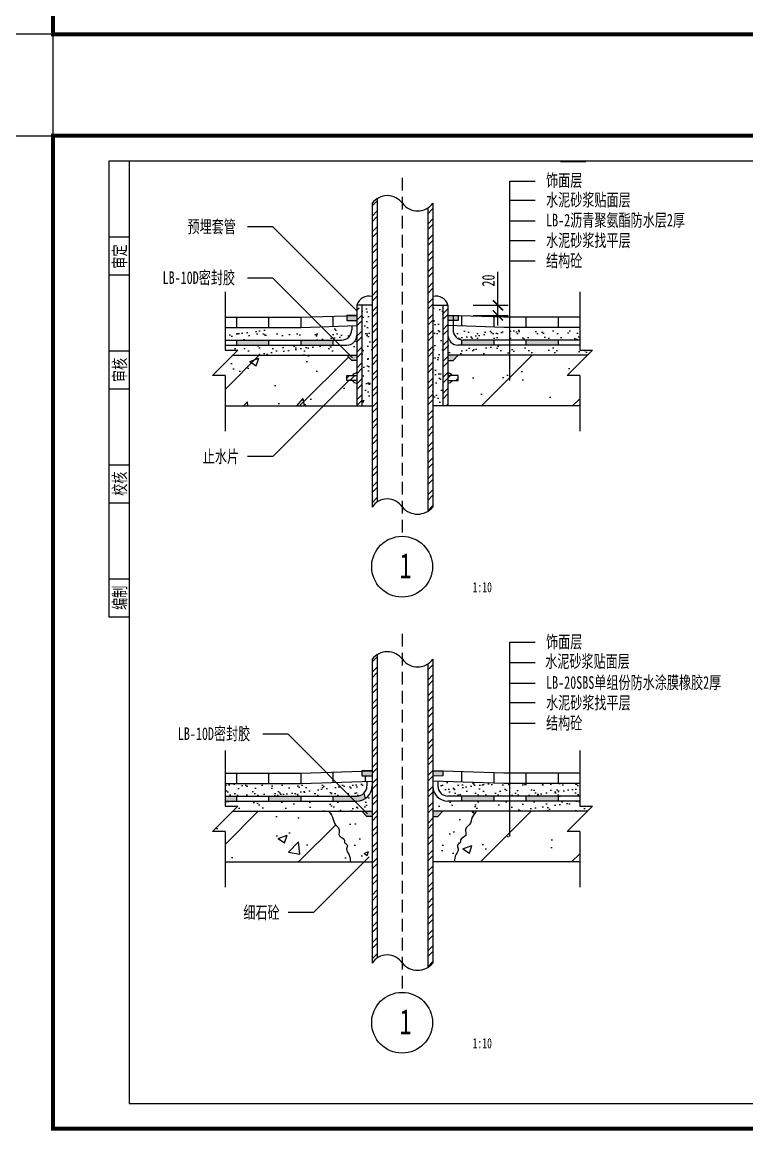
# Model space of a CAD drawing. Extents: x -1435 to -294, y -762 to 85.
# Drawn here: x -1150.9 to -1007.9, y -762.3 to -543.5 of the extents above; entities that cross this region are included whole.
import ezdxf

# ---------------------------------------------------------------- set-up
doc = ezdxf.new("R2010")
doc.units = 0
doc.linetypes.add('DASHED', pattern=[0.75, 0.5, -0.25])
doc.layers.get('0').update_dxf_attribs({"linetype": 'CONTINUOUS'})
doc.layers.get('DEFPOINTS').update_dxf_attribs({"linetype": 'CONTINUOUS'})
doc.styles.get("Standard").update_dxf_attribs({"font": 'SimSun.ttf', "width": 0.7, "height": 2.5})
doc.dimstyles.get("Standard").update_dxf_attribs({"dimtxt": 0.18, "dimasz": 0.18, "dimexe": 0.18, "dimexo": 0.0625, "dimgap": 0.09, "dimtad": 0, "dimtih": 1, "dimtoh": 1, "dimdec": 4, "dimzin": 0, "dimdsep": 46, "dimtxsty": 'Standard', "dimcen": 0.09, "dimadec": 0, "dimazin": 0, "dimtfac": 1, "dimtdec": 4, "dimtofl": 0, "dimtmove": 0, "dimatfit": 3, "dimfxl": 0, "dimtolj": 1, "dimtzin": 0, "dimarcsym": 0})
pattern_1 = [(45, (-10, 0), (-8.98026, 8.98026), [])]
pattern_2 = [(50, (-10, 0), (18.21847, -1.5939), [1.905, -20.955]), (355, (-10, 0), (-3.52428, 19.10566), [1.524, -16.764]), (100.451, (-8.482, -0.133), (14.69425, 17.51167), [1.619, -17.809]), (46.1842, (-10, 5.08), (27.1079, -4.20423), [2.8575, -31.4325]), (96.6356, (-7.74, 4.73), (23.7404, 24.74256), [2.4285, -26.7135]), (351.184, (-10, 5.08), (23.74046, 24.7425), [2.286, -25.146]), (21, (-7.46, 3.81), (15.16149, -10.22655), [1.905, -20.955]), (326, (-7.46, 3.81), (6.1802, 18.4188), [1.524, -16.764]), (71.4514, (-6.197, 2.958), (21.34165, 8.19229), [1.619, -17.809]), (37.5, (-10, 0), (0.30886, 8.455504), [0, -16.5608, 0, -17.018, 0, -16.8275]), (7.5, (-10, 0), (6.681966, 10.01806), [0, -9.7028, 0, -16.1798, 0, -6.4135]), (327.5, (-15.664, 0), (13.55906, -0.572874), [0, -6.35, 0, -19.812, 0, -26.289]), (317.5, (-18.204, 0), (14.81292, 2.54265), [0, -8.255, 0, -13.1572, 0, -18.669])]
pattern_3 = [(37.5, (-10, 0), (-0.0800016, 2.4470662), [0, -1.9304, 0, -2.159, 0, -2.06375]), (7.5, (-10, 0), (2.2476164, 3.5841255), [0, -1.0414, 0, -1.7399, 0, -0.66675]), (327.5, (-11.562, 0), (3.954962, 0.007186), [0, -0.635, 0, -2.286, 0, -2.9845]), (317.5, (-11.562, 0), (3.817782, 1.114647), [0, -0.3175, 0, -1.4986, 0, -1.7145])]
pattern_4 = [(37.5, (-10, 0), (-0.112002, 3.4258927), [0, -2.70256, 0, -3.0226, 0, -2.88925]), (7.5, (-10, 0), (3.146663, 5.017776), [0, -1.45796, 0, -2.43586, 0, -0.93345]), (327.5, (-12.187, 0), (5.5369466, 0.01006), [0, -0.889, 0, -3.2004, 0, -4.1783]), (317.5, (-12.187, 0), (5.344895, 1.560505), [0, -0.4445, 0, -2.09804, 0, -2.4003])]

# ---------------------------------------------------------------- blocks, each defined once
blk = doc.blocks.new('_ARCHTICK')
at = {"color": 0, "linetype": 'ByBlock', "const_width": 0.15}
blk.add_lwpolyline([(-0.5, -0.5), (0.5, 0.5)], dxfattribs=at)
blk = doc.blocks.new('*D18')
at = {"color": 0, "linetype": 'ByBlock'}
for p, q in [((-1047, -604.82), (-1047, -598.2)), ((-1051.86, -604.82), (-1045, -604.82)), ((-1047, -608.82), (-1047, -604.82)), ((-1051.86, -606.82), (-1045, -606.82))]:
    blk.add_line(p, q, dxfattribs=at)
at = {"layer": 'DEFPOINTS', "color": 0, "linetype": 'ByBlock'}
for p in [(-1056.86, -604.82), (-1047, -604.82), (-1056.86, -606.82)]:
    blk.add_point(p, dxfattribs=at)
at = {"color": 0, "linetype": 'ByBlock', "xscale": 2, "yscale": 2, "zscale": 2}
for p, rotation in [((-1047, -604.82), 90), ((-1047, -606.82), 270)]:
    blk.add_blockref('_ARCHTICK', p, dxfattribs=dict(at, rotation=rotation))
at = {"color": 0, "linetype": 'ByBlock', "insert": (-1048.88, -599.94), "char_height": 2.5, "attachment_point": 5, "rotation": 90}
blk.add_mtext('\\A1;20', dxfattribs=at)
blk = doc.blocks.new('X1')
blk.add_circle((-0.07, -0.01), 6)
at = {"insert": (-0.57, 2.69), "char_height": 5, "width": 2.34, "attachment_point": 1}
blk.add_mtext('1', dxfattribs=at)

msp = doc.modelspace()

# ---------------------------------------------------------------- hatches: boundary and pattern name
h = msp.add_hatch()
h.set_pattern_fill('STEEL', color=256, scale=0.7, style=0)
h.set_pattern_definition([(45, (-10, 5), (-1.571545, 1.571545), []), (45, (-10, 6.1113), (-1.571545, 1.571545), [])])
h.paths.add_polyline_path([(-1080.86, -578.27, 0.091443), (-1081.86, -579.19), (-1081.86, -639.19, -0.102254), (-1080.86, -638.16)])
h.paths.add_polyline_path([(-1069.86, -579.19, -0.091443), (-1070.86, -580.11), (-1070.86, -640.01, 0.081016), (-1069.86, -639.19)])
h = msp.add_hatch()
h.set_pattern_fill('ANSI31', color=256, scale=2, angle=45, style=0)
h.set_pattern_definition([(90, (-10, 0.5), (-6.35, 1e-15), [])])
h.paths.add_polyline_path([(-1093.31, -601.6), (-1095.89, -601.69), (-1110.86, -601.69), (-1110.86, -603.69), (-1095.86, -603.69), (-1091.38, -603.54)])
h.paths.add_polyline_path([(-1084.86, -601.32), (-1093.31, -601.6), (-1091.38, -603.54), (-1084.86, -603.32)])
h.paths.add_polyline_path([(-1054.67, -601.69), (-1055.83, -601.69), (-1066.86, -601.32), (-1066.86, -603.32), (-1055.86, -603.69), (-1054.67, -603.69)])
h.paths.add_polyline_path([(-1040.86, -601.69), (-1054.67, -601.69), (-1054.67, -603.69), (-1040.86, -603.69)])
h = msp.add_hatch()
h.set_pattern_fill('STEEL', color=256, scale=0.7, style=0)
h.set_pattern_definition([(45, (-10, 0), (-1.571545, 1.571545), []), (45, (-10, 1.1113), (-1.571545, 1.571545), [])])
h.paths.add_polyline_path([(-1083.86, -599.82), (-1084.86, -599.82), (-1084.86, -619.19), (-1083.86, -619.19)])
h.paths.add_polyline_path([(-1066.86, -599.82), (-1067.86, -599.82), (-1067.86, -619.19), (-1066.86, -619.19)])
h.paths.add_polyline_path([(-1084.86, -613.19), (-1086.86, -613.19), (-1086.86, -614.19), (-1084.86, -614.19)])
h.paths.add_polyline_path([(-1064.86, -613.19), (-1066.86, -613.19), (-1066.86, -614.19), (-1064.86, -614.19)])
h = msp.add_hatch(color=256)
h.paths.add_polyline_path([(-1086.86, -601.39), (-1086.86, -602.32), (-1084.86, -602.32), (-1084.86, -601.32)])
h.paths.add_polyline_path([(-1065.86, -601.36), (-1066.86, -601.32), (-1066.86, -602.32), (-1065.86, -602.32)])
h.paths.add_polyline_path([(-1065.86, -602.32), (-1064.86, -602.32), (-1064.86, -601.39), (-1065.86, -601.36)])
h = msp.add_hatch()
h.set_pattern_fill('AR-SAND', color=256, scale=0.05, style=0)
h.set_pattern_definition(pattern_3)
h.paths.add_polyline_path([(-1081.86, -599.82), (-1083.86, -599.82), (-1083.86, -619.19), (-1081.86, -619.19)])
h.paths.add_polyline_path([(-1067.86, -599.82), (-1069.86, -599.82), (-1069.86, -619.19), (-1067.86, -619.19)])
h = msp.add_hatch()
h.set_pattern_fill('AR-SAND', color=256, scale=0.05, style=0)
h.set_pattern_definition(pattern_3)
h.paths.add_polyline_path([(-1110.86, -604.19), (-1110.86, -606.19), (-1089.23, -606.19), (-1091.38, -604.04), (-1095.86, -604.19)])
h.paths.add_polyline_path([(-1091.38, -604.04), (-1089.23, -606.19), (-1087.86, -606.19, 0.414214), (-1085.86, -604.19), (-1085.86, -603.86)])
h.paths.add_polyline_path([(-1065.86, -603.86), (-1065.86, -604.19, 0.414214), (-1063.86, -606.19), (-1054.67, -606.19), (-1054.67, -604.19), (-1055.86, -604.19)])
h.paths.add_polyline_path([(-1054.67, -604.19), (-1054.67, -606.19), (-1040.86, -606.19), (-1040.86, -604.19)])
h = msp.add_hatch()
h.set_pattern_fill('AR-SAND', color=256, scale=0.07, style=0)
h.set_pattern_definition(pattern_4)
h.paths.add_polyline_path([(-1110.86, -607.19), (-1110.86, -608.19), (-1108.36, -608.19), (-1109.36, -609.19), (-1086.23, -609.19), (-1088.23, -607.19)])
h.paths.add_polyline_path([(-1084.86, -605.19, -0.414214), (-1086.86, -607.19), (-1088.23, -607.19), (-1086.23, -609.19), (-1084.86, -609.19)])
h.paths.add_polyline_path([(-1054.67, -609.19), (-1054.67, -607.19), (-1064.86, -607.19, -0.414214), (-1066.86, -605.19), (-1066.86, -609.19)])
h.paths.add_polyline_path([(-1039.36, -609.19), (-1038.36, -608.19), (-1040.86, -608.19), (-1040.86, -607.19), (-1054.67, -607.19), (-1054.67, -609.19)])
h = msp.add_hatch(color=256)
h.paths.add_polyline_path([(-1089.5, -607.19), (-1089.5, -606.19), (-1095.85, -606.19), (-1095.85, -607.19)])
h.paths.add_polyline_path([(-1108.55, -606.19), (-1108.55, -607.19), (-1102.2, -607.19), (-1102.2, -606.19)])
h.paths.add_polyline_path([(-1057.75, -607.19), (-1057.75, -606.19), (-1063.86, -606.19, -0.030266), (-1064.1, -606.18), (-1064.1, -607.19)])
h.paths.add_polyline_path([(-1045.05, -607.19), (-1045.05, -606.19), (-1051.4, -606.19), (-1051.4, -607.19)])
h = msp.add_hatch()
h.set_pattern_fill('ANSI31', color=256, scale=4, style=0)
h.set_pattern_definition(pattern_1)
h.paths.add_polyline_path([(-1086.86, -613.19), (-1085.72, -613.19, -0.267949), (-1084.86, -612.69), (-1084.86, -610.19), (-1085.86, -610.19), (-1086.86, -609.19), (-1109.36, -609.19), (-1113.36, -613.19), (-1110.86, -613.19), (-1110.86, -619.19), (-1091.45, -619.19), (-1086.45, -614.19), (-1086.86, -614.19)])
h.paths.add_polyline_path([(-1084.86, -614.69, -0.267949), (-1085.72, -614.19), (-1086.45, -614.19), (-1091.45, -619.19), (-1084.86, -619.19)], flags=17)
h.paths.add_polyline_path([(-1040.86, -613.19), (-1043.36, -613.19), (-1039.36, -609.19), (-1064.86, -609.19), (-1065.86, -610.19), (-1066.86, -610.19), (-1066.86, -612.69, -0.267949), (-1065.99, -613.19), (-1064.86, -613.19), (-1064.86, -614.19), (-1065.99, -614.19, -0.267949), (-1066.86, -614.69), (-1066.86, -619.19), (-1040.86, -619.19)])
h = msp.add_hatch()
h.set_pattern_fill('AR-CONC', color=256, scale=0.1, style=0)
h.set_pattern_definition(pattern_2)
h.paths.add_polyline_path([(-1086.86, -609.19), (-1109.36, -609.19), (-1113.36, -613.19), (-1110.86, -613.19), (-1110.86, -619.19), (-1091.45, -619.19), (-1086.45, -614.19), (-1086.86, -614.19), (-1086.86, -613.19), (-1085.72, -613.19, -0.267949), (-1084.86, -612.69), (-1084.86, -610.19), (-1085.86, -610.19)])
h.paths.add_polyline_path([(-1084.86, -614.69, -0.267949), (-1085.72, -614.19), (-1086.45, -614.19), (-1091.45, -619.19), (-1084.86, -619.19)], flags=17)
h.paths.add_polyline_path([(-1064.86, -609.19), (-1065.86, -610.19), (-1066.86, -610.19), (-1066.86, -612.69, -0.267949), (-1065.99, -613.19), (-1064.86, -613.19), (-1064.86, -614.19), (-1065.99, -614.19, -0.267949), (-1066.86, -614.69), (-1066.86, -619.19), (-1040.86, -619.19), (-1040.86, -613.19), (-1043.36, -613.19), (-1039.36, -609.19)])
h = msp.add_hatch(color=256)
h.paths.add_polyline_path([(-1084.86, -610.19), (-1084.86, -609.19), (-1086.86, -609.19), (-1085.86, -610.19)])
h.paths.add_polyline_path([(-1065.86, -610.19), (-1064.86, -609.19), (-1066.86, -609.19), (-1066.86, -610.19)])
h = msp.add_hatch()
h.set_pattern_fill('STEEL', color=256, scale=0.7, style=0)
h.set_pattern_definition([(45, (-10, -85), (-1.571545, 1.571545), []), (45, (-10, -83.8888), (-1.571545, 1.571545), [])])
h.paths.add_polyline_path([(-1080.86, -668.27, 0.091443), (-1081.86, -669.19), (-1081.86, -729.19, -0.102254), (-1080.86, -728.16)])
h.paths.add_polyline_path([(-1069.86, -669.19, -0.091443), (-1070.86, -670.11), (-1070.86, -730.01, 0.081016), (-1069.86, -729.19)])
h = msp.add_hatch()
h.set_pattern_fill('ANSI31', color=256, scale=2, angle=45, style=0)
h.set_pattern_definition([(90, (-10, 0), (-6.35, 1e-15), [])])
h.paths.add_polyline_path([(-1088.96, -693.46), (-1090.89, -691.52), (-1095.89, -691.69), (-1110.86, -691.69), (-1110.86, -693.69), (-1095.86, -693.69)])
h.paths.add_polyline_path([(-1090.89, -691.52), (-1088.96, -693.46), (-1081.86, -693.22), (-1081.86, -692.22), (-1083.86, -692.22), (-1083.86, -691.29)])
h.paths.add_polyline_path([(-1055.86, -693.69), (-1054.67, -693.69), (-1054.67, -691.69), (-1055.83, -691.69), (-1067.86, -691.29), (-1067.86, -692.22), (-1069.86, -692.25), (-1069.86, -693.22)])
h.paths.add_polyline_path([(-1054.67, -691.69), (-1054.67, -693.69), (-1040.86, -693.69), (-1040.86, -691.69)])
h = msp.add_hatch(color=256)
h.paths.add_polyline_path([(-1081.86, -691.22), (-1083.73, -691.28), (-1082.8, -692.22), (-1081.86, -692.22)])
h.paths.add_polyline_path([(-1083.73, -691.28), (-1083.86, -691.29), (-1083.86, -692.22), (-1082.8, -692.22)])
h.paths.add_polyline_path([(-1067.86, -691.29), (-1069.86, -691.22), (-1069.86, -692.25), (-1067.86, -692.22)])
h = msp.add_hatch()
h.set_pattern_fill('AR-SAND', color=256, scale=0.05, style=0)
h.set_pattern_definition(pattern_3)
h.paths.add_polyline_path([(-1086.23, -696.19), (-1088.96, -693.46), (-1095.86, -693.69), (-1110.86, -693.69), (-1110.86, -696.19)])
h.paths.add_polyline_path([(-1082.86, -694.19), (-1082.86, -693.26), (-1088.96, -693.46), (-1086.23, -696.19), (-1084.86, -696.19, 0.414214)])
h.paths.add_polyline_path([(-1054.67, -696.19), (-1054.67, -693.69), (-1055.86, -693.69), (-1068.86, -693.26), (-1068.86, -694.19, 0.413517), (-1066.86, -696.19)])
h.paths.add_polyline_path([(-1040.86, -696.19), (-1040.86, -693.69), (-1054.67, -693.69), (-1054.67, -696.19)])
h = msp.add_hatch()
h.set_pattern_fill('AR-SAND', color=256, scale=0.07, style=0)
h.set_pattern_definition(pattern_4)
h.paths.add_polyline_path([(-1066.86, -697.19, -0.414214), (-1069.86, -694.19), (-1069.86, -699.19), (-1054.67, -699.19), (-1054.67, -697.19)])
h.paths.add_polyline_path([(-1054.67, -697.19), (-1054.67, -699.19), (-1039.36, -699.19), (-1038.36, -698.19), (-1040.86, -698.19), (-1040.86, -697.19)])
h.paths.add_polyline_path([(-1110.86, -697.19), (-1110.86, -698.19), (-1108.36, -698.19), (-1109.36, -699.19), (-1083.23, -699.19), (-1085.23, -697.19)])
h.paths.add_polyline_path([(-1083.23, -699.19), (-1081.86, -699.19), (-1081.86, -694.19, -0.414214), (-1084.86, -697.19), (-1085.23, -697.19)])
h = msp.add_hatch(color=256)
h.paths.add_polyline_path([(-1084.86, -696.19), (-1086.23, -696.19), (-1085.23, -697.19), (-1084.86, -697.19, 0.152647), (-1083.15, -696.66), (-1083.44, -695.6, -0.198912)])
h.paths.add_polyline_path([(-1085.23, -697.19), (-1086.23, -696.19), (-1089.5, -696.19), (-1089.5, -697.19)])
h.paths.add_polyline_path([(-1102.2, -696.19), (-1102.2, -697.19), (-1095.85, -697.19), (-1095.85, -696.19)])
h.paths.add_polyline_path([(-1108.55, -697.19), (-1108.55, -696.19), (-1110.86, -696.19), (-1110.86, -697.19)])
h.paths.add_polyline_path([(-1057.75, -697.19), (-1057.75, -696.19), (-1064.1, -696.19), (-1064.1, -697.19)])
h.paths.add_polyline_path([(-1051.4, -696.19), (-1051.4, -697.19), (-1045.05, -697.19), (-1045.05, -696.19)])
h = msp.add_hatch()
h.set_pattern_fill('ANSI31', color=256, scale=4, style=0)
h.set_pattern_definition(pattern_1)
edge = h.paths.add_edge_path()
edge.add_line((-1109.36, -699.19), (-1113.36, -703.19))
edge.add_line((-1113.36, -703.19), (-1110.86, -703.19))
edge.add_line((-1110.86, -703.19), (-1110.86, -709.19))
edge.add_line((-1110.86, -709.19), (-1086.1, -709.19))
edge.add_spline(control_points=[(-1086.1, -709.19), (-1086.15, -708.67), (-1086.23, -707.77), (-1087.12, -706.8), (-1086.47, -705.79), (-1087.42, -705.51), (-1087.14, -704.45), (-1088.77, -704.21), (-1087.93, -702.52), (-1089.33, -701.85), (-1089.51, -700.39), (-1090.03, -699.68), (-1090.43, -699.19)], knot_values=[0.279109, 0.279109, 0.279109, 0.279109, 1.826025, 2.967131, 3.740405, 4.430561, 5.029832, 6.354384, 7.456925, 9.127349, 9.878274, 11.722393, 11.722393, 11.722393, 11.722393], degree=3, periodic=0)
edge.add_line((-1090.43, -699.19), (-1109.36, -699.19))
edge = h.paths.add_edge_path()
edge.add_line((-1040.86, -709.19), (-1040.86, -703.19))
edge.add_line((-1040.86, -703.19), (-1043.36, -703.19))
edge.add_line((-1043.36, -703.19), (-1039.36, -699.19))
edge.add_line((-1039.36, -699.19), (-1061.29, -699.19))
edge.add_spline(control_points=[(-1061.29, -699.19), (-1061.68, -699.68), (-1062.21, -700.39), (-1062.39, -701.85), (-1063.79, -702.52), (-1062.94, -704.21), (-1064.58, -704.45), (-1064.3, -705.51), (-1065.24, -705.79), (-1064.6, -706.8), (-1065.48, -707.77), (-1065.57, -708.67), (-1065.62, -709.19)], knot_values=[0.279109, 0.279109, 0.279109, 0.279109, 2.123228, 2.874153, 4.544577, 5.647119, 6.97167, 7.570941, 8.261097, 9.034371, 10.175477, 11.722393, 11.722393, 11.722393, 11.722393], degree=3, periodic=0)
edge.add_line((-1065.62, -709.19), (-1040.86, -709.19))
h = msp.add_hatch()
h.set_pattern_fill('AR-CONC', color=256, scale=0.1, style=0)
h.set_pattern_definition(pattern_2)
edge = h.paths.add_edge_path()
edge.add_spline(control_points=[(-1086.1, -709.19), (-1086.15, -708.67), (-1086.23, -707.77), (-1087.12, -706.8), (-1086.47, -705.79), (-1087.42, -705.51), (-1087.14, -704.45), (-1088.77, -704.21), (-1087.93, -702.52), (-1089.33, -701.85), (-1089.51, -700.39), (-1090.03, -699.68), (-1090.43, -699.19)], knot_values=[0.279109, 0.279109, 0.279109, 0.279109, 1.826025, 2.967131, 3.740405, 4.430561, 5.029832, 6.354384, 7.456925, 9.127349, 9.878274, 11.722393, 11.722393, 11.722393, 11.722393], degree=3, periodic=0)
edge.add_line((-1090.43, -699.19), (-1109.36, -699.19))
edge.add_line((-1109.36, -699.19), (-1113.36, -703.19))
edge.add_line((-1113.36, -703.19), (-1110.86, -703.19))
edge.add_line((-1110.86, -703.19), (-1110.86, -709.19))
edge.add_line((-1110.86, -709.19), (-1086.1, -709.19))
edge = h.paths.add_edge_path()
edge.add_line((-1040.86, -709.19), (-1040.86, -703.19))
edge.add_line((-1040.86, -703.19), (-1043.36, -703.19))
edge.add_line((-1043.36, -703.19), (-1039.36, -699.19))
edge.add_line((-1039.36, -699.19), (-1061.29, -699.19))
edge.add_spline(control_points=[(-1061.29, -699.19), (-1061.68, -699.68), (-1062.21, -700.39), (-1062.39, -701.85), (-1063.79, -702.52), (-1062.94, -704.21), (-1064.58, -704.45), (-1064.3, -705.51), (-1065.24, -705.79), (-1064.6, -706.8), (-1065.48, -707.77), (-1065.57, -708.67), (-1065.62, -709.19)], knot_values=[0.279109, 0.279109, 0.279109, 0.279109, 2.123228, 2.874153, 4.544577, 5.647119, 6.97167, 7.570941, 8.261097, 9.034371, 10.175477, 11.722393, 11.722393, 11.722393, 11.722393], degree=3, periodic=0)
edge.add_line((-1065.62, -709.19), (-1040.86, -709.19))
h = msp.add_hatch()
h.set_pattern_fill('AR-CONC', color=256, scale=0.05, style=0)
h.set_pattern_definition([(50, (-10, 0), (9.109233, -0.796954), [0.9525, -10.4775]), (355, (-10, 0), (-1.76214, 9.55283), [0.762, -8.382]), (100.451, (-9.241, -0.066), (7.347125, 8.755834), [0.8095, -8.9045]), (46.1842, (-10, 2.54), (13.55395, -2.10212), [1.42875, -15.71625]), (96.6356, (-8.87, 2.365), (11.87021, 12.37128), [1.21425, -13.35675]), (351.184, (-10, 2.54), (11.87023, 12.37126), [1.143, -12.573]), (21, (-8.73, 1.905), (7.580744, -5.113276), [0.9525, -10.4775]), (326, (-8.73, 1.905), (3.0901, 9.2094), [0.762, -8.382]), (71.4514, (-8.098, 1.479), (10.670825, 4.09614), [0.8095, -8.9045]), (37.5, (-10, 0), (0.15443, 4.227752), [0, -8.2804, 0, -8.509, 0, -8.41375]), (7.5, (-10, 0), (3.340983, 5.009029), [0, -4.8514, 0, -8.0899, 0, -3.20675]), (327.5, (-12.832, 0), (6.77953, -0.286437), [0, -3.175, 0, -9.906, 0, -13.1445]), (317.5, (-14.102, 0), (7.40646, 1.271325), [0, -4.1275, 0, -6.5786, 0, -9.3345])])
edge = h.paths.add_edge_path()
edge.add_spline(control_points=[(-1090.43, -699.19), (-1090.03, -699.68), (-1089.51, -700.39), (-1089.33, -701.85), (-1087.93, -702.52), (-1088.77, -704.21), (-1087.14, -704.45), (-1087.42, -705.51), (-1086.47, -705.79), (-1087.12, -706.8), (-1086.23, -707.77), (-1086.15, -708.67), (-1086.1, -709.19)], knot_values=[0.279109, 0.279109, 0.279109, 0.279109, 2.123228, 2.874153, 4.544577, 5.647119, 6.97167, 7.570941, 8.261097, 9.034371, 10.175477, 11.722393, 11.722393, 11.722393, 11.722393], degree=3, periodic=0)
edge.add_line((-1086.1, -709.19), (-1081.86, -709.19))
edge.add_line((-1081.86, -709.19), (-1081.86, -700.19))
edge.add_line((-1081.86, -700.19), (-1082.86, -700.19))
edge.add_line((-1082.86, -700.19), (-1083.86, -699.19))
edge.add_line((-1083.86, -699.19), (-1090.43, -699.19))
edge = h.paths.add_edge_path()
edge.add_spline(control_points=[(-1065.62, -709.19), (-1065.57, -708.67), (-1065.48, -707.77), (-1064.6, -706.8), (-1065.24, -705.79), (-1064.3, -705.51), (-1064.58, -704.45), (-1062.94, -704.21), (-1063.79, -702.52), (-1062.39, -701.85), (-1062.21, -700.39), (-1061.68, -699.68), (-1061.29, -699.19)], knot_values=[0.279109, 0.279109, 0.279109, 0.279109, 1.826025, 2.967131, 3.740405, 4.430561, 5.029832, 6.354384, 7.456925, 9.127349, 9.878274, 11.722393, 11.722393, 11.722393, 11.722393], degree=3, periodic=0)
edge.add_line((-1061.29, -699.19), (-1067.86, -699.19))
edge.add_line((-1067.86, -699.19), (-1068.86, -700.19))
edge.add_line((-1068.86, -700.19), (-1069.86, -700.19))
edge.add_line((-1069.86, -700.19), (-1069.86, -709.19))
edge.add_line((-1069.86, -709.19), (-1065.62, -709.19))
h = msp.add_hatch(color=256)
h.paths.add_polyline_path([(-1081.86, -700.19), (-1081.86, -699.19), (-1083.86, -699.19), (-1082.86, -700.19)])
h.paths.add_polyline_path([(-1069.86, -699.19), (-1069.86, -700.19), (-1068.86, -700.19), (-1067.86, -699.19)])

# ---------------------------------------------------------------- linework, layer by layer
for p, q in [((-879.82, -570.85), (-1133.82, -570.85)), ((-1133.82, -570.85), (-1133.82, -660.85)), ((-1129.82, -570.85), (-1129.82, -756.85)), ((-1044.67, -570.97), (-1039.67, -570.97)), ((-1054.67, -614.15), (-1054.67, -574.84)), ((-1054.67, -574.84), (-1049.67, -574.84)), ((-1081.86, -579.19), (-1081.86, -639.19)), ((-1080.86, -578.27), (-1080.86, -638.16)), ((-1069.86, -579.19), (-1069.86, -639.19)), ((-1054.67, -578.59), (-1049.67, -578.59)), ((-1070.86, -580.11), (-1070.86, -640.01)), ((-1101.42, -583.83), (-1106.42, -583.83)), ((-1084.86, -600.4), (-1101.42, -583.83)), ((-1054.67, -582.63), (-1049.67, -582.63)), ((-1129.82, -585.85), (-1133.82, -585.85)), ((-1054.67, -586.51), (-1049.67, -586.51)), ((-1054.67, -590.55), (-1049.67, -590.55)), ((-1129.82, -593.35), (-1133.82, -593.35)), ((-1101.42, -593.99), (-1106.42, -593.99)), ((-1085.73, -609.69), (-1101.42, -593.99)), ((-1110.86, -596.69), (-1110.86, -608.19)), ((-1040.86, -596.69), (-1040.86, -608.19)), ((-1084.86, -599.32), (-1084.86, -619.19)), ((-1081.86, -599.32), (-1084.86, -599.32)), ((-1083.86, -599.32), (-1083.86, -619.19)), ((-1069.86, -599.32), (-1066.86, -599.32)), ((-1067.86, -599.32), (-1067.86, -619.19)), ((-1066.86, -599.32), (-1066.86, -619.19)), ((-1110.86, -601.69), (-1095.86, -601.69)), ((-1095.93, -601.69), (-1084.86, -601.32)), ((-1084.86, -601.32), (-1086.86, -601.32)), ((-1086.86, -601.32), (-1086.86, -602.32)), ((-1055.79, -601.69), (-1066.86, -601.32)), ((-1066.86, -601.32), (-1064.86, -601.32)), ((-1065.86, -601.32), (-1065.86, -603.36)), ((-1064.86, -601.32), (-1064.86, -602.32)), ((-1040.86, -601.69), (-1055.86, -601.69)), ((-1110.86, -603.69), (-1095.86, -603.69)), ((-1095.86, -603.69), (-1084.86, -603.32)), ((-1086.86, -602.32), (-1084.86, -602.32)), ((-1085.86, -603.36), (-1085.86, -604.19)), ((-1064.86, -602.32), (-1066.86, -602.32)), ((-1055.86, -603.69), (-1066.86, -603.32)), ((-1065.86, -603.36), (-1065.86, -604.19)), ((-1040.86, -603.69), (-1055.86, -603.69)), ((-1113.36, -613.19), (-1108.36, -608.19)), ((-1110.86, -606.19), (-1087.86, -606.19)), ((-1110.86, -607.19), (-1086.86, -607.19)), ((-1110.86, -608.19), (-1108.36, -608.19)), ((-1108.55, -607.19), (-1108.55, -606.19)), ((-1102.2, -607.19), (-1102.2, -606.19)), ((-1095.85, -607.19), (-1095.85, -606.19)), ((-1089.5, -607.19), (-1089.5, -606.19)), ((-1040.86, -607.19), (-1064.86, -607.19)), ((-1064.1, -607.19), (-1064.1, -606.18)), ((-1040.86, -606.19), (-1063.86, -606.19)), ((-1057.75, -607.19), (-1057.75, -606.19)), ((-1051.4, -607.19), (-1051.4, -606.19)), ((-1045.05, -607.19), (-1045.05, -606.19)), ((-1043.36, -613.19), (-1038.36, -608.19)), ((-1040.86, -608.19), (-1038.36, -608.19)), ((-1129.82, -608.35), (-1133.82, -608.35)), ((-1109.36, -609.19), (-1084.86, -609.19)), ((-1085.86, -610.19), (-1086.86, -609.19)), ((-1084.86, -610.19), (-1085.86, -610.19)), ((-1084.86, -609.19), (-1084.86, -610.19)), ((-1039.36, -609.19), (-1066.86, -609.19)), ((-1066.86, -609.19), (-1066.86, -610.19)), ((-1066.86, -610.19), (-1065.86, -610.19)), ((-1065.86, -610.19), (-1064.86, -609.19)), ((-1110.86, -613.19), (-1113.36, -613.19)), ((-1110.86, -613.19), (-1110.86, -624.19)), ((-1086.45, -614.19), (-1101.42, -629.16)), ((-1086.86, -614.19), (-1086.86, -613.19)), ((-1086.86, -613.19), (-1084.86, -613.19)), ((-1084.86, -614.19), (-1086.86, -614.19)), ((-1064.86, -613.19), (-1066.86, -613.19)), ((-1066.86, -614.19), (-1064.86, -614.19)), ((-1064.86, -614.19), (-1064.86, -613.19)), ((-1040.86, -613.19), (-1043.36, -613.19)), ((-1040.86, -613.19), (-1040.86, -624.19)), ((-1129.82, -615.85), (-1133.82, -615.85)), ((-1110.86, -619.19), (-1081.86, -619.19)), ((-1040.86, -619.19), (-1069.86, -619.19)), ((-1101.42, -629.16), (-1106.42, -629.16)), ((-1129.82, -630.85), (-1133.82, -630.85)), ((-1129.82, -638.35), (-1133.82, -638.35)), ((-1129.82, -653.35), (-1133.82, -653.35)), ((-1129.82, -660.85), (-1133.82, -660.85)), ((-1054.67, -665.8), (-1049.67, -665.8)), ((-1054.67, -704.15), (-1054.67, -665.8)), ((-1081.86, -669.19), (-1081.86, -729.19)), ((-1080.86, -668.27), (-1080.86, -728.16)), ((-1069.86, -669.19), (-1069.86, -729.19)), ((-1070.86, -670.11), (-1070.86, -730.01)), ((-1054.67, -669.84), (-1049.67, -669.84)), ((-1054.67, -673.88), (-1049.67, -673.88)), ((-1054.67, -677.75), (-1049.67, -677.75)), ((-1054.67, -681.79), (-1049.67, -681.79)), ((-1098.42, -683.99), (-1103.42, -683.99)), ((-1082.73, -699.69), (-1098.42, -683.99)), ((-1110.86, -687.19), (-1110.86, -698.19)), ((-1040.86, -687.19), (-1040.86, -698.19)), ((-1095.93, -691.69), (-1081.86, -691.22)), ((-1081.86, -691.22), (-1083.86, -691.22)), ((-1083.86, -691.22), (-1083.86, -692.22)), ((-1055.79, -691.69), (-1069.86, -691.22)), ((-1069.86, -691.22), (-1067.86, -691.22)), ((-1067.86, -691.22), (-1067.86, -692.22)), ((-1110.86, -691.69), (-1095.86, -691.69)), ((-1095.86, -693.69), (-1081.86, -693.22)), ((-1083.86, -692.22), (-1081.86, -692.22)), ((-1082.86, -693.26), (-1082.86, -694.19)), ((-1067.86, -692.22), (-1069.86, -692.25)), ((-1055.86, -693.69), (-1069.86, -693.22)), ((-1068.86, -693.26), (-1068.86, -694.19)), ((-1040.86, -691.69), (-1055.86, -691.69)), ((-1110.86, -693.69), (-1095.86, -693.69)), ((-1083.15, -696.66), (-1083.44, -695.6)), ((-1040.86, -693.69), (-1055.86, -693.69)), ((-1110.86, -696.19), (-1084.86, -696.19)), ((-1110.86, -697.19), (-1084.86, -697.19)), ((-1108.55, -697.19), (-1108.55, -696.19)), ((-1102.2, -697.19), (-1102.2, -696.19)), ((-1095.85, -697.19), (-1095.85, -696.19)), ((-1089.5, -697.19), (-1089.5, -696.19)), ((-1040.86, -696.19), (-1066.86, -696.19)), ((-1040.86, -697.19), (-1066.86, -697.19)), ((-1064.1, -697.19), (-1064.1, -696.19)), ((-1057.75, -697.19), (-1057.75, -696.19)), ((-1051.4, -697.19), (-1051.4, -696.19)), ((-1045.05, -697.19), (-1045.05, -696.19)), ((-1113.36, -703.19), (-1108.36, -698.19)), ((-1110.86, -698.19), (-1108.36, -698.19)), ((-1109.36, -699.19), (-1081.86, -699.19)), ((-1082.86, -700.19), (-1083.86, -699.19)), ((-1081.86, -699.19), (-1081.86, -700.19)), ((-1039.36, -699.19), (-1069.86, -699.19)), ((-1069.86, -699.19), (-1069.86, -700.19)), ((-1068.86, -700.19), (-1067.86, -699.19)), ((-1043.36, -703.19), (-1038.36, -698.19)), ((-1040.86, -698.19), (-1038.36, -698.19)), ((-1081.86, -700.19), (-1082.86, -700.19)), ((-1069.86, -700.19), (-1068.86, -700.19)), ((-1110.86, -703.19), (-1113.36, -703.19)), ((-1110.86, -703.19), (-1110.86, -714.19)), ((-1040.86, -703.19), (-1043.36, -703.19)), ((-1040.86, -703.19), (-1040.86, -714.19)), ((-1082.45, -708.19), (-1093.42, -719.16)), ((-1110.86, -709.19), (-1081.86, -709.19)), ((-1040.86, -709.19), (-1069.86, -709.19)), ((-1093.42, -719.16), (-1098.42, -719.16)), ((-1129.82, -756.85), (-879.82, -756.85))]:
    msp.add_line(p, q)
at = {"linetype": 'DASHED', "ltscale": 5}
for p, q in [((-1075.86, -644.19), (-1075.86, -574.19)), ((-1075.86, -734.19), (-1075.86, -664.19))]:
    msp.add_line(p, q, dxfattribs=at)
for points, const_width in [([(-1144.82, -545.85), (-874.82, -545.85), (-874.82, -349.85), (-1144.82, -349.85), (-1144.82, -545.85)], 0.8), ([(-1144.82, -761.85), (-874.82, -761.85), (-874.82, -565.85), (-1144.82, -565.85), (-1144.82, -761.85)], 0.8), ([(-1109.36, -609.19), (-1084.86, -609.19)], 0.2), ([(-1039.36, -609.19), (-1066.86, -609.19)], 0.2), ([(-1110.86, -619.19), (-1084.86, -619.19)], 0.2), ([(-1040.86, -619.19), (-1066.86, -619.19)], 0.2), ([(-1109.36, -699.19), (-1083.23, -699.19)], 0.2), ([(-1067.86, -699.19), (-1039.36, -699.19)], 0.2), ([(-1110.86, -709.19), (-1081.86, -709.19)], 0.2), ([(-1069.86, -709.19), (-1040.86, -709.19)], 0.2)]:
    msp.add_lwpolyline(points, dxfattribs=dict(const_width=const_width))
msp.add_lwpolyline([(-1164.82, -565.85), (-1144.82, -565.85), (-1144.82, -545.85), (-1164.82, -545.85)], close=True)
for centre, radius, start, end in [((-1078.86, -581.44), 3.75, 36.8699, 143.1301), ((-1072.86, -576.94), 3.75, 216.8699, 323.1301), ((-1082.49, -599.96), 2.45, 75.1057, 164.9164), ((-1069.23, -599.96), 2.45, 15.0836, 104.8943), ((-1087.86, -604.19), 2, 270, 360), ((-1086.86, -605.19), 2, 270, 0), ((-1064.86, -605.19), 2, 180, 270), ((-1063.86, -604.19), 2, 180, 270), ((-1084.86, -613.69), 1, 90, 150), ((-1084.86, -613.69), 1, 210, 270), ((-1066.86, -613.69), 1, 30, 90), ((-1066.86, -613.69), 1, 270, 330), ((-1078.86, -641.09), 3.55, 32.3837, 147.6163), ((-1072.86, -636.53), 4.01, 221.5388, 318.4612), ((-1078.86, -671.44), 3.75, 36.8699, 143.1301), ((-1072.86, -666.94), 3.75, 216.8699, 323.1301), ((-1084.86, -694.19), 2, 270, 360), ((-1084.86, -694.19), 3, 270, 360), ((-1066.86, -694.19), 3, 180, 270), ((-1066.86, -694.19), 2, 180, 270), ((-1078.86, -731.09), 3.55, 32.3837, 147.6163), ((-1072.86, -726.53), 4.01, 221.5388, 318.4612)]:
    msp.add_arc(centre, radius, start, end)
for points in [[(-1090.43, -699.19), (-1090.03, -699.68), (-1089.51, -700.39), (-1089.33, -701.85), (-1087.93, -702.52), (-1088.77, -704.21), (-1087.14, -704.45), (-1087.42, -705.51), (-1086.47, -705.79), (-1087.12, -706.8), (-1086.23, -707.77), (-1086.15, -708.67), (-1086.1, -709.19)], [(-1061.29, -699.19), (-1061.68, -699.68), (-1062.21, -700.39), (-1062.39, -701.85), (-1063.79, -702.52), (-1062.94, -704.21), (-1064.58, -704.45), (-1064.3, -705.51), (-1065.24, -705.79), (-1064.6, -706.8), (-1065.48, -707.77), (-1065.57, -708.67), (-1065.62, -709.19)]]:
    msp.add_open_spline(points, degree=3, knots=[0.279109, 0.279109, 0.279109, 0.279109, 2.123228, 2.874153, 4.544577, 5.647119, 6.97167, 7.570941, 8.261097, 9.034371, 10.175477, 11.722393, 11.722393, 11.722393, 11.722393])

# ---------------------------------------------------------------- block references
for p in [(-1075.85, -650.91), (-1075.85, -740.91)]:
    msp.add_blockref('X1', p)

# ---------------------------------------------------------------- texts
at = {"color": 7, "width": 0.7}
for s, p in [('饰面层', (-1047.5, -575.91)), ('水泥砂浆贴面层', (-1047.5, -579.77)), ('LB-2沥青聚氨酯防水层2厚', (-1047.5, -583.77)), ('预埋套管', (-1118.28, -585.05)), ('水泥砂浆找平层', (-1047.5, -587.77)), ('结构砼', (-1047.5, -591.77)), ('LB-10D密封胶', (-1123.2, -595.12)), ('止水片', (-1115.26, -630.41)), ('饰面层', (-1047.5, -666.98)), ('LB-20SBS单组份防水涂膜橡胶2厚', (-1047.5, -675.02)), ('水泥砂浆找平层', (-1047.5, -679.02)), ('结构砼', (-1047.5, -683.02)), ('LB-10D密封胶', (-1120.2, -685.12)), ('细石砼', (-1107.26, -720.41))]:
    msp.add_text(s, height=2.5, dxfattribs=at).set_placement(p)
at = {"char_height": 2.5, "width": 18.801, "attachment_point": 7, "rotation": 90}
for s, insert in [('审定', (-1130.14, -592.09)), ('审核', (-1130.14, -614.47)), ('校核', (-1130.14, -636.93)), ('编制', (-1130.14, -659.44))]:
    msp.add_mtext(s, dxfattribs=dict(at, insert=insert))
at = {"attachment_point": 1}
for s, insert, char_height, width in [('1:10', (-1062, -653.96), 2, 12), ('水泥砂浆贴面层', (-1047.67, -668.34), 2.5, 50), ('1:10', (-1062, -743.96), 2, 12)]:
    msp.add_mtext(s, dxfattribs=dict(at, insert=insert, char_height=char_height, width=width))

# ---------------------------------------------------------------- dimensions: what is measured, and where the dimension line sits
dim = msp.add_linear_dim(base=(-1057, -599.32), p1=(-1066.86, -601.32), p2=(-1066.86, -599.32), angle=90, text='20', dimstyle='Standard', override={"dimtxt": 2.5, "dimasz": 2, "dimexe": 2, "dimexo": 5, "dimgap": 0.625, "dimtad": 1, "dimtih": 0, "dimtoh": 0, "dimdec": 0, "dimzin": 8, "dimblk1": 'ARCHTICK', "dimblk2": 'ARCHTICK', "dimsah": 1, "dimcen": 2.5, "dimdle": 2, "dimtdec": 0, "dimtofl": 1})
dim.commit()
dim.dimension.update_dxf_attribs({"geometry": '*D18', "text_midpoint": (-1057, -594.44), "dimtype": 160, "insert": (-10, 5.5)})

doc.saveas('drawing.dxf')
